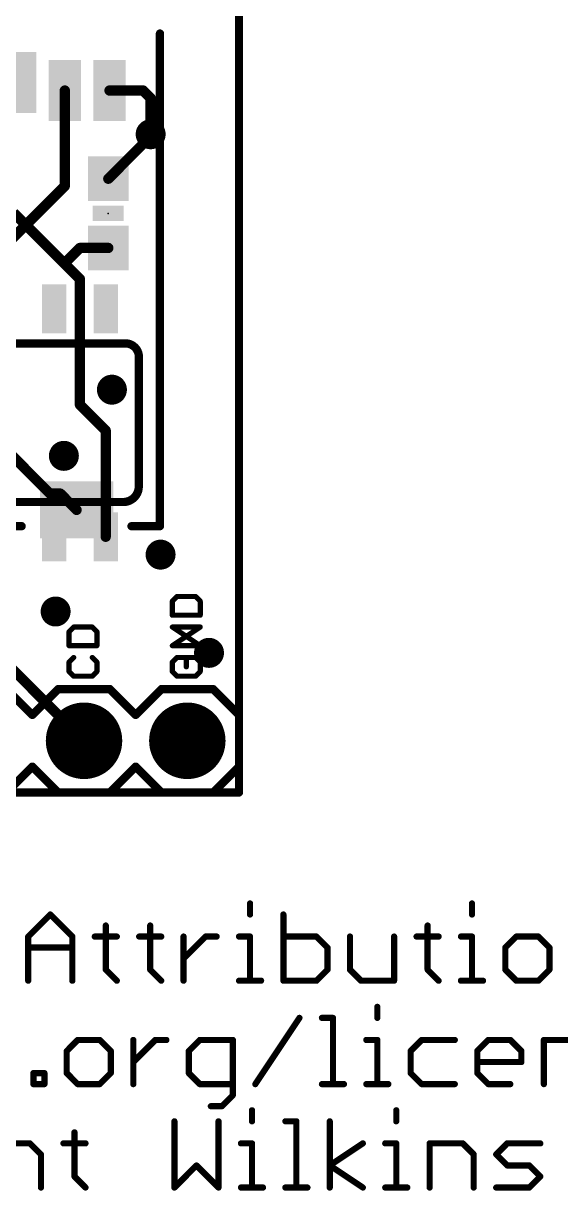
# Model space of a CAD drawing. Extents: x -44 to 63, y -10 to 34.
# Drawn here: x 12.48 to 25.69, y -9.78 to 18.89 of the extents above; entities that cross this region are included whole.
import ezdxf

# ---------------------------------------------------------------- set-up
doc = ezdxf.new("R2010")
doc.units = 0
for name, color, linetype in [('1', 12, 'CONTINUOUS'), ('16', 132, 'CONTINUOUS'), ('17', 110, 'CONTINUOUS'), ('18', 110, 'CONTINUOUS'), ('20', 53, 'CONTINUOUS'), ('21', 53, 'CONTINUOUS'), ('22', 53, 'CONTINUOUS'), ('23', 53, 'CONTINUOUS'), ('24', 53, 'CONTINUOUS'), ('51', 53, 'CONTINUOUS')]:
    doc.layers.add(name, color=color, linetype=linetype)

# ---------------------------------------------------------------- blocks, each defined once
blk = doc.blocks.new('RECT')
blk.add_solid([(-0.5, -0.5), (0.5, -0.5), (-0.5, 0.5), (0.5, 0.5)])
blk = doc.blocks.new('ROUNDP')
at = {"const_width": 0.5}
blk.add_lwpolyline([(0, -0.25, 1), (0, 0.25, 1), (0, -0.25)], format="xyb", dxfattribs=at)
blk = doc.blocks.new('ROUNDV')
at = {"const_width": 0.5}
blk.add_lwpolyline([(0, -0.25, 1), (0, 0.25, 1), (0, -0.25)], format="xyb", dxfattribs=at)

msp = doc.modelspace()

# ---------------------------------------------------------------- linework, layer by layer
at = {"layer": '1'}
for points, const_width in [([(17.78, 24.13), (17.78, 0)], 0.2032), ([(13.4969, 17.2405), (13.4969, 14.8939)], 0.254), ([(14.5969, 17.2405), (15.4239, 17.2405)], 0.254), ([(15.4239, 17.2405), (15.6083, 17.0561)], 0.254), ([(15.6083, 17.0561), (15.6083, 16.1671)], 0.254), ([(13.4969, 14.8939), (11.9634, 13.3604)], 0.254), ([(11.303, 9.1694), (13.1318, 7.3406)], 0.254), ([(13.1318, 7.3406), (13.3868, 7.3406)], 0.254), ([(13.3868, 7.3406), (13.7869, 6.9405)], 0.254), ([(10.2108, 5.0292), (13.97, 1.27)], 0.254), ([(17.78, 0), (0, 0)], 0.2032)]:
    msp.add_lwpolyline(points, dxfattribs=dict(at, const_width=const_width))
for points, const_width in [([(13.5604, 17.2405, 1), (13.4334, 17.2405)], 0.127), ([(14.5969, 17.304, 1), (14.5969, 17.177)], 0.127), ([(15.4688, 17.2854, 1), (15.379, 17.1956)], 0.127), ([(15.4239, 17.177, 1), (15.4239, 17.304)], 0.127), ([(15.6718, 17.0561, 1), (15.5448, 17.0561)], 0.127), ([(15.5634, 17.0112, 1), (15.6532, 17.101)], 0.127), ([(15.5448, 16.1671, 1), (15.6718, 16.1671)], 0.127), ([(13.4334, 14.8939, 1), (13.5604, 14.8939)], 0.127), ([(13.5418, 14.849, 1), (13.452, 14.9388)], 0.127), ([(13.1318, 7.4041, 1), (13.1318, 7.2771)], 0.127), ([(13.4317, 7.3855, 1), (13.3419, 7.2957)], 0.127), ([(13.3868, 7.2771, 1), (13.3868, 7.4041)], 0.127), ([(13.0869, 7.2957, 1), (13.1767, 7.3855)], 0.127), ([(13.742, 6.8956, 1), (13.8318, 6.9854)], 0.127), ([(13.9251, 1.2251, 1), (14.0149, 1.3149)], 0.127), ([(17.7292, 0, 1), (17.8308, 0)], 0.1016), ([(17.78, -0.0508, 1), (17.78, 0.0508)], 0.1016)]:
    msp.add_lwpolyline(points, format="xyb", dxfattribs=dict(at, const_width=const_width))
at = {"layer": '16'}
for points, const_width in [([(17.78, 24.13), (17.78, 0)], 0.2032), ([(14.5669, 15.074), (15.6083, 16.1154)], 0.254), ([(15.6083, 16.1154), (15.6083, 16.1671)], 0.254), ([(12.2428, 14.2367), (13.5191, 12.9604)], 0.254), ([(13.8684, 13.374), (13.5191, 13.0248)], 0.254), ([(14.5669, 13.374), (13.8684, 13.374)], 0.254), ([(13.5191, 13.0248), (13.5191, 12.9604)], 0.254), ([(13.5191, 12.9604), (13.8684, 12.6111)], 0.254), ([(13.8684, 9.525), (13.8684, 12.6111)], 0.254), ([(13.8684, 9.525), (14.5034, 8.89)], 0.254), ([(14.5034, 8.89), (14.5034, 6.2805)], 0.254), ([(17.78, 0), (0, 0)], 0.2032)]:
    msp.add_lwpolyline(points, dxfattribs=dict(at, const_width=const_width))
for points, const_width in [([(15.6718, 16.1671, 1), (15.5448, 16.1671)], 0.127), ([(15.5448, 16.1154, 1), (15.6718, 16.1154)], 0.127), ([(15.6532, 16.0705, 1), (15.5634, 16.1603)], 0.127), ([(14.522, 15.1189, 1), (14.6118, 15.0291)], 0.127), ([(13.8684, 13.4375, 1), (13.8684, 13.3105)], 0.127), ([(13.9133, 13.3291, 1), (13.8235, 13.4189)], 0.127), ([(14.5669, 13.3105, 1), (14.5669, 13.4375)], 0.127), ([(13.4742, 13.0697, 1), (13.5641, 12.9798)], 0.127), ([(13.5641, 13.0053, 1), (13.4742, 12.9154)], 0.127), ([(13.5826, 13.0248, 1), (13.4557, 13.0248)], 0.127), ([(13.4557, 12.9604, 1), (13.5826, 12.9604)], 0.127), ([(13.4742, 12.9154, 1), (13.5641, 13.0053)], 0.127), ([(13.9319, 12.6111, 1), (13.8049, 12.6111)], 0.127), ([(13.8235, 12.5662, 1), (13.9133, 12.656)], 0.127), ([(13.9133, 9.5699, 1), (13.8235, 9.4801)], 0.127), ([(13.8049, 9.525, 1), (13.9319, 9.525)], 0.127), ([(14.5669, 8.89, 1), (14.4399, 8.89)], 0.127), ([(14.4585, 8.8451, 1), (14.5483, 8.9349)], 0.127), ([(14.4399, 6.2805, 1), (14.5669, 6.2805)], 0.127), ([(17.7292, 0, 1), (17.8308, 0)], 0.1016), ([(17.78, -0.0508, 1), (17.78, 0.0508)], 0.1016)]:
    msp.add_lwpolyline(points, format="xyb", dxfattribs=dict(at, const_width=const_width))
at = {"layer": '20', "const_width": 0.2032}
for points in [[(17.78, 24.13), (17.78, 0)], [(17.78, 0), (0, 0)]]:
    msp.add_lwpolyline(points, dxfattribs=at)
at = {"layer": '20', "const_width": 0.1016}
for points in [[(17.7292, 0, 1), (17.8308, 0)], [(17.78, -0.0508, 1), (17.78, 0.0508)]]:
    msp.add_lwpolyline(points, format="xyb", dxfattribs=at)
at = {"layer": '21'}
for points, const_width in [([(15.8369, 18.6405), (15.8369, 6.5405)], 0.2032), ([(12.4369, 6.5405), (9.4369, 6.5405)], 0.2032), ([(15.8369, 6.5405), (15.1369, 6.5405)], 0.2032), ([(16.2555, 4.8119), (16.1411, 4.6975)], 0.127), ([(16.7131, 4.8119), (16.2555, 4.8119)], 0.127), ([(16.8275, 4.6975), (16.7131, 4.8119)], 0.127), ([(16.1411, 4.6975), (16.1411, 4.3543)], 0.127), ([(16.8275, 4.3543), (16.8275, 4.6975)], 0.127), ([(16.1411, 4.3543), (16.8275, 4.3543)], 0.127), ([(13.7155, 4.0635), (13.6011, 3.9491)], 0.127), ([(14.1731, 4.0635), (13.7155, 4.0635)], 0.127), ([(14.2875, 3.9491), (14.1731, 4.0635)], 0.127), ([(16.1411, 3.6059), (16.8275, 4.0635)], 0.127), ([(16.8275, 4.0635), (16.1411, 4.0635)], 0.127), ([(13.6011, 3.9491), (13.6011, 3.6059)], 0.127), ([(14.2875, 3.6059), (14.2875, 3.9491)], 0.127), ([(13.6011, 3.6059), (14.2875, 3.6059)], 0.127), ([(16.8275, 3.6059), (16.1411, 3.6059)], 0.127), ([(13.7155, 3.3151), (13.6011, 3.2007)], 0.127), ([(13.6011, 3.2007), (13.6011, 2.9719)], 0.127), ([(14.2875, 3.2007), (14.1731, 3.3151)], 0.127), ([(14.2875, 2.9719), (14.2875, 3.2007)], 0.127), ([(16.2555, 3.3151), (16.1411, 3.2007)], 0.127), ([(16.1411, 3.2007), (16.1411, 2.9719)], 0.127), ([(16.7131, 3.3151), (16.4843, 3.3151)], 0.127), ([(16.4843, 3.3151), (16.4843, 3.0863)], 0.127), ([(16.8275, 3.2007), (16.7131, 3.3151)], 0.127), ([(16.8275, 2.9719), (16.8275, 3.2007)], 0.127), ([(13.6011, 2.9719), (13.7155, 2.8575)], 0.127), ([(13.7155, 2.8575), (14.1731, 2.8575)], 0.127), ([(14.1731, 2.8575), (14.2875, 2.9719)], 0.127), ([(16.1411, 2.9719), (16.2555, 2.8575)], 0.127), ([(16.2555, 2.8575), (16.7131, 2.8575)], 0.127), ([(16.7131, 2.8575), (16.8275, 2.9719)], 0.127), ([(12.065, 2.54), (12.7, 1.905)], 0.2032), ([(12.7, 1.905), (13.335, 2.54)], 0.2032), ([(13.335, 2.54), (14.605, 2.54)], 0.2032), ([(14.605, 2.54), (15.24, 1.905)], 0.2032), ([(15.24, 1.905), (15.875, 2.54)], 0.2032), ([(15.875, 2.54), (17.145, 2.54)], 0.2032), ([(17.78, 1.905), (17.145, 2.54)], 0.2032), ([(17.78, 0.635), (17.78, 1.905)], 0.2032), ([(12.7, 0.635), (12.065, 0)], 0.2032), ([(13.335, 0), (12.7, 0.635)], 0.2032), ([(15.24, 0.635), (14.605, 0)], 0.2032), ([(15.875, 0), (15.24, 0.635)], 0.2032), ([(17.145, 0), (17.78, 0.635)], 0.2032), ([(14.605, 0), (13.335, 0)], 0.2032), ([(17.145, 0), (15.875, 0)], 0.2032)]:
    msp.add_lwpolyline(points, dxfattribs=dict(at, const_width=const_width))
for points, const_width in [([(15.8877, 18.6405, 1), (15.7861, 18.6405)], 0.1016), ([(12.4369, 6.4897, 1), (12.4369, 6.5913)], 0.1016), ([(15.1369, 6.5913, 1), (15.1369, 6.4897)], 0.1016), ([(15.8369, 6.4897, 1), (15.8369, 6.5913)], 0.1016), ([(15.7861, 6.5405, 1), (15.8877, 6.5405)], 0.1016), ([(16.2555, 4.8437, 1), (16.2555, 4.7802)], 0.0635), ([(16.278, 4.7895, 1), (16.2331, 4.8344)], 0.0635), ([(16.7356, 4.8344, 1), (16.6907, 4.7895)], 0.0635), ([(16.7131, 4.7802, 1), (16.7131, 4.8437)], 0.0635), ([(16.1729, 4.6975, 1), (16.1094, 4.6975)], 0.0635), ([(16.1187, 4.72, 1), (16.1636, 4.6751)], 0.0635), ([(16.8592, 4.6975, 1), (16.7958, 4.6975)], 0.0635), ([(16.805, 4.6751, 1), (16.85, 4.72)], 0.0635), ([(16.1411, 4.3861, 1), (16.1411, 4.3226)], 0.0635), ([(16.1094, 4.3543, 1), (16.1729, 4.3543)], 0.0635), ([(16.7958, 4.3543, 1), (16.8592, 4.3543)], 0.0635), ([(16.8275, 4.3226, 1), (16.8275, 4.3861)], 0.0635), ([(13.7155, 4.0953, 1), (13.7155, 4.0318)], 0.0635), ([(13.738, 4.0411, 1), (13.6931, 4.086)], 0.0635), ([(14.1956, 4.086, 1), (14.1507, 4.0411)], 0.0635), ([(14.1731, 4.0318, 1), (14.1731, 4.0953)], 0.0635), ([(16.1411, 4.0953, 1), (16.1411, 4.0318)], 0.0635), ([(16.8451, 4.0371, 1), (16.8099, 4.0899)], 0.0635), ([(16.8275, 4.0318, 1), (16.8275, 4.0953)], 0.0635), ([(13.6329, 3.9491, 1), (13.5694, 3.9491)], 0.0635), ([(13.5787, 3.9716, 1), (13.6236, 3.9267)], 0.0635), ([(14.3193, 3.9491, 1), (14.2558, 3.9491)], 0.0635), ([(14.265, 3.9267, 1), (14.31, 3.9716)], 0.0635), ([(13.6011, 3.6377, 1), (13.6011, 3.5742)], 0.0635), ([(13.5694, 3.6059, 1), (13.6329, 3.6059)], 0.0635), ([(14.2558, 3.6059, 1), (14.3193, 3.6059)], 0.0635), ([(14.2875, 3.5742, 1), (14.2875, 3.6377)], 0.0635), ([(16.1411, 3.6377, 1), (16.1411, 3.5742)], 0.0635), ([(16.1235, 3.6323, 1), (16.1587, 3.5795)], 0.0635), ([(16.8275, 3.5742, 1), (16.8275, 3.6377)], 0.0635), ([(13.6329, 3.2007, 1), (13.5694, 3.2007)], 0.0635), ([(13.5787, 3.2231, 1), (13.6236, 3.1782)], 0.0635), ([(13.738, 3.2926, 1), (13.6931, 3.3375)], 0.0635), ([(14.1956, 3.3375, 1), (14.1507, 3.2926)], 0.0635), ([(14.3193, 3.2007, 1), (14.2558, 3.2007)], 0.0635), ([(14.265, 3.1782, 1), (14.31, 3.2231)], 0.0635), ([(16.1729, 3.2007, 1), (16.1094, 3.2007)], 0.0635), ([(16.1187, 3.2231, 1), (16.1636, 3.1782)], 0.0635), ([(16.278, 3.2926, 1), (16.2331, 3.3375)], 0.0635), ([(16.4843, 3.3468, 1), (16.4843, 3.2833)], 0.0635), ([(16.5161, 3.3151, 1), (16.4526, 3.3151)], 0.0635), ([(16.7356, 3.3375, 1), (16.6907, 3.2926)], 0.0635), ([(16.7131, 3.2833, 1), (16.7131, 3.3468)], 0.0635), ([(16.8592, 3.2007, 1), (16.7958, 3.2007)], 0.0635), ([(16.805, 3.1782, 1), (16.85, 3.2231)], 0.0635), ([(13.6236, 2.9943, 1), (13.5787, 2.9494)], 0.0635), ([(13.5694, 2.9719, 1), (13.6329, 2.9719)], 0.0635), ([(13.7155, 2.8893, 1), (13.7155, 2.8257)], 0.0635), ([(13.6931, 2.835, 1), (13.738, 2.88)], 0.0635), ([(14.1507, 2.88, 1), (14.1956, 2.835)], 0.0635), ([(14.1731, 2.8257, 1), (14.1731, 2.8893)], 0.0635), ([(14.2558, 2.9719, 1), (14.3193, 2.9719)], 0.0635), ([(14.31, 2.9494, 1), (14.265, 2.9943)], 0.0635), ([(16.1636, 2.9943, 1), (16.1187, 2.9494)], 0.0635), ([(16.1094, 2.9719, 1), (16.1729, 2.9719)], 0.0635), ([(16.2555, 2.8893, 1), (16.2555, 2.8257)], 0.0635), ([(16.2331, 2.835, 1), (16.278, 2.88)], 0.0635), ([(16.4526, 3.0863, 1), (16.5161, 3.0863)], 0.0635), ([(16.6907, 2.88, 1), (16.7356, 2.835)], 0.0635), ([(16.7131, 2.8257, 1), (16.7131, 2.8893)], 0.0635), ([(16.7958, 2.9719, 1), (16.8592, 2.9719)], 0.0635), ([(16.85, 2.9494, 1), (16.805, 2.9943)], 0.0635), ([(13.335, 2.5908, 1), (13.335, 2.4892)], 0.1016), ([(13.3709, 2.5041, 1), (13.2991, 2.5759)], 0.1016), ([(14.6409, 2.5759, 1), (14.5691, 2.5041)], 0.1016), ([(14.605, 2.4892, 1), (14.605, 2.5908)], 0.1016), ([(15.875, 2.5908, 1), (15.875, 2.4892)], 0.1016), ([(15.9109, 2.5041, 1), (15.8391, 2.5759)], 0.1016), ([(17.1809, 2.5759, 1), (17.1091, 2.5041)], 0.1016), ([(17.145, 2.4892, 1), (17.145, 2.5908)], 0.1016), ([(12.6641, 1.9409, 1), (12.7359, 1.8691)], 0.1016), ([(12.6641, 1.8691, 1), (12.7359, 1.9409)], 0.1016), ([(15.2041, 1.9409, 1), (15.2759, 1.8691)], 0.1016), ([(15.2041, 1.8691, 1), (15.2759, 1.9409)], 0.1016), ([(17.8308, 1.905, 1), (17.7292, 1.905)], 0.1016), ([(17.7441, 1.8691, 1), (17.8159, 1.9409)], 0.1016), ([(12.7359, 0.6709, 1), (12.6641, 0.5991)], 0.1016), ([(12.7359, 0.5991, 1), (12.6641, 0.6709)], 0.1016), ([(15.2759, 0.6709, 1), (15.2041, 0.5991)], 0.1016), ([(15.2759, 0.5991, 1), (15.2041, 0.6709)], 0.1016), ([(17.7292, 0.635, 1), (17.8308, 0.635)], 0.1016), ([(17.8159, 0.5991, 1), (17.7441, 0.6709)], 0.1016), ([(13.335, 0.0508, 1), (13.335, -0.0508)], 0.1016), ([(13.2991, -0.0359, 1), (13.3709, 0.0359)], 0.1016), ([(14.5691, 0.0359, 1), (14.6409, -0.0359)], 0.1016), ([(14.605, -0.0508, 1), (14.605, 0.0508)], 0.1016), ([(15.875, 0.0508, 1), (15.875, -0.0508)], 0.1016), ([(15.8391, -0.0359, 1), (15.9109, 0.0359)], 0.1016), ([(17.1091, 0.0359, 1), (17.1809, -0.0359)], 0.1016), ([(17.145, -0.0508, 1), (17.145, 0.0508)], 0.1016)]:
    msp.add_lwpolyline(points, format="xyb", dxfattribs=dict(at, const_width=const_width))
at = {"layer": '22'}
for points, const_width in [([(6.4516, 11.0268), (15.0352, 11.0268)], 0.2032), ([(15.3162, 10.6458), (15.3162, 7.5152)], 0.2032), ([(14.9352, 7.1342), (6.4516, 7.1342)], 0.2032), ([(16.1417, 4.6975), (16.2561, 4.8119)], 0.127), ([(16.2561, 4.8119), (16.7137, 4.8119)], 0.127), ([(16.7137, 4.8119), (16.8281, 4.6975)], 0.127), ([(16.1417, 4.3543), (16.1417, 4.6975)], 0.127), ([(16.8281, 4.6975), (16.8281, 4.3543)], 0.127), ([(16.8281, 4.3543), (16.1417, 4.3543)], 0.127), ([(13.6017, 3.9491), (13.7161, 4.0635)], 0.127), ([(13.7161, 4.0635), (14.1737, 4.0635)], 0.127), ([(14.1737, 4.0635), (14.2881, 3.9491)], 0.127), ([(16.8281, 3.6059), (16.1417, 4.0635)], 0.127), ([(16.1417, 4.0635), (16.8281, 4.0635)], 0.127), ([(13.6017, 3.6059), (13.6017, 3.9491)], 0.127), ([(14.2881, 3.9491), (14.2881, 3.6059)], 0.127), ([(14.2881, 3.6059), (13.6017, 3.6059)], 0.127), ([(16.1417, 3.6059), (16.8281, 3.6059)], 0.127), ([(13.6017, 3.2007), (13.7161, 3.3151)], 0.127), ([(13.6017, 2.9719), (13.6017, 3.2007)], 0.127), ([(14.1737, 3.3151), (14.2881, 3.2007)], 0.127), ([(14.2881, 3.2007), (14.2881, 2.9719)], 0.127), ([(16.1417, 3.2007), (16.2561, 3.3151)], 0.127), ([(16.1417, 2.9719), (16.1417, 3.2007)], 0.127), ([(16.2561, 3.3151), (16.4849, 3.3151)], 0.127), ([(16.4849, 3.3151), (16.4849, 3.0863)], 0.127), ([(16.7137, 3.3151), (16.8281, 3.2007)], 0.127), ([(16.8281, 3.2007), (16.8281, 2.9719)], 0.127), ([(13.7161, 2.8575), (13.6017, 2.9719)], 0.127), ([(14.1737, 2.8575), (13.7161, 2.8575)], 0.127), ([(14.2881, 2.9719), (14.1737, 2.8575)], 0.127), ([(16.2561, 2.8575), (16.1417, 2.9719)], 0.127), ([(16.7137, 2.8575), (16.2561, 2.8575)], 0.127), ([(16.8281, 2.9719), (16.7137, 2.8575)], 0.127)]:
    msp.add_lwpolyline(points, dxfattribs=dict(at, const_width=const_width))
for points, const_width in [([(15.3162, 10.6458, 0.4142), (15.0352, 11.0268)], 0.2032), ([(15.0428, 11.077, 1), (15.0276, 10.9766)], 0.1016), ([(15.0352, 10.976, 1), (15.0352, 11.0776)], 0.1016), ([(15.367, 10.6458, 1), (15.2654, 10.6458)], 0.1016), ([(15.266, 10.6534, 1), (15.3664, 10.6382)], 0.1016), ([(14.9352, 7.1342, 0.4144), (15.3162, 7.5152)], 0.2032), ([(15.367, 7.5152, 1), (15.2654, 7.5152)], 0.1016), ([(15.2654, 7.5152, 1), (15.367, 7.5152)], 0.1016), ([(14.9352, 7.185, 1), (14.9352, 7.0834)], 0.1016), ([(14.9352, 7.0834, 1), (14.9352, 7.185)], 0.1016), ([(16.2561, 4.8437, 1), (16.2561, 4.7802)], 0.0635), ([(16.2785, 4.7895, 1), (16.2336, 4.8344)], 0.0635), ([(16.7361, 4.8344, 1), (16.6912, 4.7895)], 0.0635), ([(16.7137, 4.7802, 1), (16.7137, 4.8437)], 0.0635), ([(16.1192, 4.72, 1), (16.1642, 4.6751)], 0.0635), ([(16.1734, 4.6975, 1), (16.11, 4.6975)], 0.0635), ([(16.8598, 4.6975, 1), (16.7963, 4.6975)], 0.0635), ([(16.8056, 4.6751, 1), (16.8505, 4.72)], 0.0635), ([(16.1417, 4.3861, 1), (16.1417, 4.3226)], 0.0635), ([(16.11, 4.3543, 1), (16.1734, 4.3543)], 0.0635), ([(16.7963, 4.3543, 1), (16.8598, 4.3543)], 0.0635), ([(16.8281, 4.3226, 1), (16.8281, 4.3861)], 0.0635), ([(13.7161, 4.0953, 1), (13.7161, 4.0318)], 0.0635), ([(13.7385, 4.0411, 1), (13.6936, 4.086)], 0.0635), ([(14.1961, 4.086, 1), (14.1512, 4.0411)], 0.0635), ([(14.1737, 4.0318, 1), (14.1737, 4.0953)], 0.0635), ([(16.1593, 4.0899, 1), (16.1241, 4.0371)], 0.0635), ([(16.1417, 4.0953, 1), (16.1417, 4.0318)], 0.0635), ([(16.8281, 4.0318, 1), (16.8281, 4.0953)], 0.0635), ([(13.6335, 3.9491, 1), (13.57, 3.9491)], 0.0635), ([(13.5792, 3.9716, 1), (13.6242, 3.9267)], 0.0635), ([(14.3198, 3.9491, 1), (14.2563, 3.9491)], 0.0635), ([(14.2656, 3.9267, 1), (14.3105, 3.9716)], 0.0635), ([(13.6017, 3.6377, 1), (13.6017, 3.5742)], 0.0635), ([(13.57, 3.6059, 1), (13.6335, 3.6059)], 0.0635), ([(14.2563, 3.6059, 1), (14.3198, 3.6059)], 0.0635), ([(14.2881, 3.5742, 1), (14.2881, 3.6377)], 0.0635), ([(16.1417, 3.6377, 1), (16.1417, 3.5742)], 0.0635), ([(16.8105, 3.5795, 1), (16.8457, 3.6323)], 0.0635), ([(16.8281, 3.5742, 1), (16.8281, 3.6377)], 0.0635), ([(13.6335, 3.2007, 1), (13.57, 3.2007)], 0.0635), ([(13.5792, 3.2231, 1), (13.6242, 3.1782)], 0.0635), ([(13.7385, 3.2926, 1), (13.6936, 3.3375)], 0.0635), ([(14.1961, 3.3375, 1), (14.1512, 3.2926)], 0.0635), ([(14.3198, 3.2007, 1), (14.2563, 3.2007)], 0.0635), ([(14.2656, 3.1782, 1), (14.3105, 3.2231)], 0.0635), ([(16.1192, 3.2231, 1), (16.1642, 3.1782)], 0.0635), ([(16.1734, 3.2007, 1), (16.11, 3.2007)], 0.0635), ([(16.2561, 3.3468, 1), (16.2561, 3.2833)], 0.0635), ([(16.2785, 3.2926, 1), (16.2336, 3.3375)], 0.0635), ([(16.5166, 3.3151, 1), (16.4531, 3.3151)], 0.0635), ([(16.4849, 3.2833, 1), (16.4849, 3.3468)], 0.0635), ([(16.7361, 3.3375, 1), (16.6912, 3.2926)], 0.0635), ([(16.8598, 3.2007, 1), (16.7963, 3.2007)], 0.0635), ([(16.8056, 3.1782, 1), (16.8505, 3.2231)], 0.0635), ([(13.6242, 2.9943, 1), (13.5792, 2.9494)], 0.0635), ([(13.57, 2.9719, 1), (13.6335, 2.9719)], 0.0635), ([(13.7161, 2.8893, 1), (13.7161, 2.8257)], 0.0635), ([(13.6936, 2.835, 1), (13.7385, 2.88)], 0.0635), ([(14.1512, 2.88, 1), (14.1961, 2.835)], 0.0635), ([(14.1737, 2.8257, 1), (14.1737, 2.8893)], 0.0635), ([(14.2563, 2.9719, 1), (14.3198, 2.9719)], 0.0635), ([(14.3105, 2.9494, 1), (14.2656, 2.9943)], 0.0635), ([(16.1642, 2.9943, 1), (16.1192, 2.9494)], 0.0635), ([(16.11, 2.9719, 1), (16.1734, 2.9719)], 0.0635), ([(16.2561, 2.8893, 1), (16.2561, 2.8257)], 0.0635), ([(16.2336, 2.835, 1), (16.2785, 2.88)], 0.0635), ([(16.4531, 3.0863, 1), (16.5166, 3.0863)], 0.0635), ([(16.6912, 2.88, 1), (16.7361, 2.835)], 0.0635), ([(16.7137, 2.8257, 1), (16.7137, 2.8893)], 0.0635), ([(16.7963, 2.9719, 1), (16.8598, 2.9719)], 0.0635), ([(16.8505, 2.9494, 1), (16.8056, 2.9943)], 0.0635)]:
    msp.add_lwpolyline(points, format="xyb", dxfattribs=dict(at, const_width=const_width))
at = {"layer": '23'}
for p in [(15.8369, 6.5405), (16.51, 1.27)]:
    msp.add_point(p, dxfattribs=at)
at = {"layer": '24'}
msp.add_point((14.5669, 14.224), dxfattribs=at)
at = {"layer": '51', "const_width": 0.1524}
for points in [[(18.0527, -2.7246), (18.0527, -2.9958)], [(23.5099, -2.7246), (23.5099, -2.9958)], [(12.5972, -3.5381), (13.1396, -2.9958)], [(13.1396, -2.9958), (13.6819, -3.5381)], [(18.873, -2.9958), (18.873, -4.6228)], [(14.5056, -3.267), (14.5056, -4.3516)], [(15.597, -3.267), (15.597, -4.3516)], [(22.4185, -3.267), (22.4185, -4.3516)], [(12.5972, -4.6228), (12.5972, -3.5381)], [(13.6819, -3.5381), (13.6819, -4.6228)], [(14.2344, -3.5381), (14.7767, -3.5381)], [(15.3258, -3.5381), (15.8682, -3.5381)], [(16.4173, -4.6228), (16.4173, -3.5381)], [(16.4173, -4.0805), (16.9596, -3.5381)], [(16.9596, -3.5381), (17.2308, -3.5381)], [(17.7816, -3.5381), (18.0527, -3.5381)], [(18.0527, -3.5381), (18.0527, -4.6228)], [(19.6865, -3.5381), (18.873, -3.5381)], [(19.9577, -3.8093), (19.6865, -3.5381)], [(20.5102, -3.5381), (20.5102, -4.3516)], [(21.5948, -4.6228), (21.5948, -3.5381)], [(22.1473, -3.5381), (22.6896, -3.5381)], [(23.2387, -3.5381), (23.5099, -3.5381)], [(23.5099, -3.5381), (23.5099, -4.6228)], [(24.6013, -3.5381), (24.3302, -3.8093)], [(25.1437, -3.5381), (24.6013, -3.5381)], [(25.4148, -3.8093), (25.1437, -3.5381)], [(12.5972, -3.8093), (13.6819, -3.8093)], [(19.9577, -4.3516), (19.9577, -3.8093)], [(24.3302, -3.8093), (24.3302, -4.3516)], [(25.4148, -4.3516), (25.4148, -3.8093)], [(14.5056, -4.3516), (14.7767, -4.6228)], [(15.597, -4.3516), (15.8682, -4.6228)], [(19.6865, -4.6228), (19.9577, -4.3516)], [(20.5102, -4.3516), (20.7813, -4.6228)], [(22.4185, -4.3516), (22.6896, -4.6228)], [(24.3302, -4.3516), (24.6013, -4.6228)], [(25.1437, -4.6228), (25.4148, -4.3516)], [(17.7816, -4.6228), (18.3239, -4.6228)], [(18.873, -4.6228), (19.6865, -4.6228)], [(20.7813, -4.6228), (21.5948, -4.6228)], [(23.2387, -4.6228), (23.7811, -4.6228)], [(24.6013, -4.6228), (25.1437, -4.6228)], [(21.1826, -5.2646), (21.1826, -5.5358)], [(18.1828, -7.1628), (19.2675, -5.5358)], [(19.82, -5.5358), (20.0911, -5.5358)], [(20.0911, -5.5358), (20.0911, -7.1628)], [(13.8154, -6.0781), (13.5442, -6.3493)], [(14.3577, -6.0781), (13.8154, -6.0781)], [(14.6289, -6.3493), (14.3577, -6.0781)], [(15.1814, -7.1628), (15.1814, -6.0781)], [(15.1814, -6.6205), (15.7237, -6.0781)], [(15.7237, -6.0781), (15.9949, -6.0781)], [(16.8168, -6.0781), (16.5457, -6.3493)], [(17.6303, -6.0781), (16.8168, -6.0781)], [(17.6303, -7.434), (17.6303, -6.0781)], [(20.9114, -6.0781), (21.1826, -6.0781)], [(21.1826, -6.0781), (21.1826, -7.1628)], [(22.274, -6.0781), (22.0029, -6.3493)], [(23.0875, -6.0781), (22.274, -6.0781)], [(23.64, -6.3493), (23.9112, -6.0781)], [(23.9112, -6.0781), (24.4535, -6.0781)], [(24.4535, -6.0781), (24.7247, -6.3493)], [(25.2772, -7.1628), (25.2772, -6.0781)], [(25.2772, -6.0781), (26.0907, -6.0781)], [(13.5442, -6.3493), (13.5442, -6.8916)], [(14.6289, -6.8916), (14.6289, -6.3493)], [(16.5457, -6.3493), (16.5457, -6.8916)], [(22.0029, -6.3493), (22.0029, -6.8916)], [(23.64, -6.8916), (23.64, -6.3493)], [(24.7247, -6.3493), (24.7247, -6.6205)], [(24.7247, -6.6205), (23.64, -6.6205)], [(12.7256, -7.1628), (12.7256, -6.8916)], [(12.7256, -6.8916), (12.9968, -6.8916)], [(12.9968, -6.8916), (12.9968, -7.1628)], [(13.5442, -6.8916), (13.8154, -7.1628)], [(14.3577, -7.1628), (14.6289, -6.8916)], [(16.5457, -6.8916), (16.8168, -7.1628)], [(22.0029, -6.8916), (22.274, -7.1628)], [(23.9112, -7.1628), (23.64, -6.8916)], [(12.9968, -7.1628), (12.7256, -7.1628)], [(13.8154, -7.1628), (14.3577, -7.1628)], [(16.8168, -7.1628), (17.6303, -7.1628)], [(19.82, -7.1628), (20.3623, -7.1628)], [(20.9114, -7.1628), (21.4537, -7.1628)], [(22.274, -7.1628), (23.0875, -7.1628)], [(24.4535, -7.1628), (23.9112, -7.1628)], [(17.3592, -7.7051), (17.6303, -7.434)], [(17.088, -7.7051), (17.3592, -7.7051)], [(18.1009, -7.8046), (18.1009, -8.0758)], [(21.6481, -7.8046), (21.6481, -8.0758)], [(16.1926, -8.0758), (16.1926, -9.7028)], [(17.2772, -9.7028), (17.2772, -8.0758)], [(18.9212, -8.0758), (19.1923, -8.0758)], [(19.1923, -8.0758), (19.1923, -9.7028)], [(20.0126, -9.7028), (20.0126, -8.0758)], [(13.7351, -8.347), (13.7351, -9.4316)], [(11.8268, -8.6181), (12.6403, -8.6181)], [(12.6403, -8.6181), (12.9115, -8.8893)], [(13.464, -8.6181), (14.0063, -8.6181)], [(17.8297, -8.6181), (18.1009, -8.6181)], [(18.1009, -8.6181), (18.1009, -9.7028)], [(20.0126, -9.1605), (20.8261, -8.6181)], [(21.3769, -8.6181), (21.6481, -8.6181)], [(21.6481, -8.6181), (21.6481, -9.7028)], [(22.4683, -9.7028), (22.4683, -8.6181)], [(22.4683, -8.6181), (23.2818, -8.6181)], [(23.2818, -8.6181), (23.553, -8.8893)], [(24.1055, -8.8893), (24.3766, -8.6181)], [(24.3766, -8.6181), (25.1901, -8.6181)], [(12.9115, -8.8893), (12.9115, -9.7028)], [(23.553, -8.8893), (23.553, -9.7028)], [(24.3766, -9.1605), (24.1055, -8.8893)], [(16.1926, -9.7028), (16.7349, -9.1605)], [(16.7349, -9.1605), (17.2772, -9.7028)], [(20.8261, -9.7028), (20.0126, -9.1605)], [(24.919, -9.1605), (24.3766, -9.1605)], [(25.1901, -9.4316), (24.919, -9.1605)], [(13.7351, -9.4316), (14.0063, -9.7028)], [(24.919, -9.7028), (25.1901, -9.4316)], [(17.8297, -9.7028), (18.372, -9.7028)], [(18.9212, -9.7028), (19.4635, -9.7028)], [(21.3769, -9.7028), (21.9192, -9.7028)], [(24.1055, -9.7028), (24.919, -9.7028)]]:
    msp.add_lwpolyline(points, dxfattribs=at)
at = {"layer": '51', "const_width": 0.0762}
for points in [[(18.0908, -2.7246, 1), (18.0146, -2.7246)], [(23.548, -2.7246, 1), (23.4718, -2.7246)], [(13.1665, -2.9689, 1), (13.1126, -3.0228)], [(13.1665, -3.0228, 1), (13.1126, -2.9689)], [(18.0146, -2.9958, 1), (18.0908, -2.9958)], [(18.9111, -2.9958, 1), (18.8349, -2.9958)], [(23.4718, -2.9958, 1), (23.548, -2.9958)], [(14.5437, -3.267, 1), (14.4675, -3.267)], [(15.6351, -3.267, 1), (15.5589, -3.267)], [(22.4566, -3.267, 1), (22.3804, -3.267)], [(12.6353, -3.5381, 1), (12.5591, -3.5381)], [(12.5703, -3.5112, 1), (12.6242, -3.5651)], [(13.72, -3.5381, 1), (13.6438, -3.5381)], [(13.6549, -3.5651, 1), (13.7088, -3.5112)], [(14.2344, -3.5, 1), (14.2344, -3.5762)], [(14.7767, -3.5762, 1), (14.7767, -3.5)], [(15.3258, -3.5, 1), (15.3258, -3.5762)], [(15.8682, -3.5762, 1), (15.8682, -3.5)], [(16.4554, -3.5381, 1), (16.3792, -3.5381)], [(16.9596, -3.5, 1), (16.9596, -3.5762)], [(16.9865, -3.5651, 1), (16.9326, -3.5112)], [(17.2308, -3.5762, 1), (17.2308, -3.5)], [(17.7816, -3.5, 1), (17.7816, -3.5762)], [(18.0908, -3.5381, 1), (18.0146, -3.5381)], [(18.0527, -3.5762, 1), (18.0527, -3.5)], [(18.873, -3.5, 1), (18.873, -3.5762)], [(19.7134, -3.5112, 1), (19.6595, -3.5651)], [(19.6865, -3.5762, 1), (19.6865, -3.5)], [(20.5483, -3.5381, 1), (20.4721, -3.5381)], [(21.6329, -3.5381, 1), (21.5567, -3.5381)], [(22.1473, -3.5, 1), (22.1473, -3.5762)], [(22.6896, -3.5762, 1), (22.6896, -3.5)], [(23.2387, -3.5, 1), (23.2387, -3.5762)], [(23.548, -3.5381, 1), (23.4718, -3.5381)], [(23.5099, -3.5762, 1), (23.5099, -3.5)], [(24.6013, -3.5, 1), (24.6013, -3.5762)], [(24.6283, -3.5651, 1), (24.5744, -3.5112)], [(25.1706, -3.5112, 1), (25.1167, -3.5651)], [(25.1437, -3.5762, 1), (25.1437, -3.5)], [(12.5972, -3.7712, 1), (12.5972, -3.8474)], [(13.6819, -3.8474, 1), (13.6819, -3.7712)], [(19.9958, -3.8093, 1), (19.9196, -3.8093)], [(19.9307, -3.8362, 1), (19.9846, -3.7824)], [(24.3683, -3.8093, 1), (24.2921, -3.8093)], [(24.3032, -3.7824, 1), (24.3571, -3.8362)], [(25.4529, -3.8093, 1), (25.3767, -3.8093)], [(25.3879, -3.8362, 1), (25.4418, -3.7824)], [(14.5325, -4.3247, 1), (14.4786, -4.3786)], [(15.6239, -4.3247, 1), (15.57, -4.3786)], [(16.3903, -4.0535, 1), (16.4442, -4.1074)], [(19.9846, -4.3786, 1), (19.9307, -4.3247)], [(20.5371, -4.3247, 1), (20.4832, -4.3786)], [(22.4454, -4.3247, 1), (22.3915, -4.3786)], [(24.3571, -4.3247, 1), (24.3032, -4.3786)], [(25.4418, -4.3786, 1), (25.3879, -4.3247)], [(12.5591, -4.6228, 1), (12.6353, -4.6228)], [(13.6438, -4.6228, 1), (13.72, -4.6228)], [(14.4675, -4.3516, 1), (14.5437, -4.3516)], [(14.7498, -4.6497, 1), (14.8037, -4.5959)], [(15.5589, -4.3516, 1), (15.6351, -4.3516)], [(15.8412, -4.6497, 1), (15.8951, -4.5959)], [(16.3792, -4.6228, 1), (16.4554, -4.6228)], [(17.7816, -4.5847, 1), (17.7816, -4.6609)], [(18.0146, -4.6228, 1), (18.0908, -4.6228)], [(18.3239, -4.6609, 1), (18.3239, -4.5847)], [(18.873, -4.5847, 1), (18.873, -4.6609)], [(18.8349, -4.6228, 1), (18.9111, -4.6228)], [(19.6596, -4.5959, 1), (19.7134, -4.6497)], [(19.6865, -4.6609, 1), (19.6865, -4.5847)], [(19.9196, -4.3516, 1), (19.9958, -4.3516)], [(20.4721, -4.3516, 1), (20.5483, -4.3516)], [(20.7813, -4.5847, 1), (20.7813, -4.6609)], [(20.7544, -4.6497, 1), (20.8083, -4.5959)], [(21.5567, -4.6228, 1), (21.6329, -4.6228)], [(21.5948, -4.6609, 1), (21.5948, -4.5847)], [(22.3804, -4.3516, 1), (22.4566, -4.3516)], [(22.6627, -4.6497, 1), (22.7166, -4.5959)], [(23.2387, -4.5847, 1), (23.2387, -4.6609)], [(23.4718, -4.6228, 1), (23.548, -4.6228)], [(23.7811, -4.6609, 1), (23.7811, -4.5847)], [(24.2921, -4.3516, 1), (24.3683, -4.3516)], [(24.6013, -4.5847, 1), (24.6013, -4.6609)], [(24.5744, -4.6497, 1), (24.6283, -4.5959)], [(25.1167, -4.5959, 1), (25.1706, -4.6497)], [(25.1437, -4.6609, 1), (25.1437, -4.5847)], [(25.3767, -4.3516, 1), (25.4529, -4.3516)], [(21.2207, -5.2646, 1), (21.1445, -5.2646)], [(19.2992, -5.5569, 1), (19.2358, -5.5147)], [(19.82, -5.4977, 1), (19.82, -5.5739)], [(20.1292, -5.5358, 1), (20.053, -5.5358)], [(20.0911, -5.5739, 1), (20.0911, -5.4977)], [(21.1445, -5.5358, 1), (21.2207, -5.5358)], [(13.8154, -6.04, 1), (13.8154, -6.1162)], [(13.8423, -6.1051, 1), (13.7884, -6.0512)], [(14.3847, -6.0512, 1), (14.3308, -6.1051)], [(14.3577, -6.1162, 1), (14.3577, -6.04)], [(15.2195, -6.0781, 1), (15.1433, -6.0781)], [(15.7237, -6.04, 1), (15.7237, -6.1162)], [(15.7506, -6.1051, 1), (15.6968, -6.0512)], [(15.9949, -6.1162, 1), (15.9949, -6.04)], [(16.8168, -6.04, 1), (16.8168, -6.1162)], [(16.8438, -6.1051, 1), (16.7899, -6.0512)], [(17.6684, -6.0781, 1), (17.5922, -6.0781)], [(17.6303, -6.1162, 1), (17.6303, -6.04)], [(20.9114, -6.04, 1), (20.9114, -6.1162)], [(21.2207, -6.0781, 1), (21.1445, -6.0781)], [(21.1826, -6.1162, 1), (21.1826, -6.04)], [(22.274, -6.04, 1), (22.274, -6.1162)], [(22.301, -6.1051, 1), (22.2471, -6.0512)], [(23.0875, -6.1162, 1), (23.0875, -6.04)], [(23.9112, -6.04, 1), (23.9112, -6.1162)], [(23.9381, -6.1051, 1), (23.8842, -6.0512)], [(24.4804, -6.0512, 1), (24.4266, -6.1051)], [(24.4535, -6.1162, 1), (24.4535, -6.04)], [(25.3153, -6.0781, 1), (25.2391, -6.0781)], [(25.2772, -6.04, 1), (25.2772, -6.1162)], [(13.5823, -6.3493, 1), (13.5061, -6.3493)], [(13.5173, -6.3224, 1), (13.5712, -6.3762)], [(14.667, -6.3493, 1), (14.5908, -6.3493)], [(14.6019, -6.3762, 1), (14.6558, -6.3224)], [(16.5838, -6.3493, 1), (16.5076, -6.3493)], [(16.5187, -6.3224, 1), (16.5726, -6.3762)], [(22.041, -6.3493, 1), (21.9648, -6.3493)], [(21.9759, -6.3224, 1), (22.0298, -6.3762)], [(23.6781, -6.3493, 1), (23.6019, -6.3493)], [(23.6131, -6.3224, 1), (23.667, -6.3762)], [(24.7628, -6.3493, 1), (24.6866, -6.3493)], [(24.6977, -6.3762, 1), (24.7516, -6.3224)], [(15.1544, -6.5935, 1), (15.2083, -6.6474)], [(23.64, -6.5824, 1), (23.64, -6.6586)], [(24.6866, -6.6205, 1), (24.7628, -6.6205)], [(24.7247, -6.6586, 1), (24.7247, -6.5824)], [(12.7637, -6.8916, 1), (12.6875, -6.8916)], [(12.7256, -6.8535, 1), (12.7256, -6.9297)], [(13.0349, -6.8916, 1), (12.9587, -6.8916)], [(12.9968, -6.9297, 1), (12.9968, -6.8535)], [(13.5712, -6.8647, 1), (13.5173, -6.9186)], [(13.5061, -6.8916, 1), (13.5823, -6.8916)], [(14.5908, -6.8916, 1), (14.667, -6.8916)], [(14.6558, -6.9186, 1), (14.6019, -6.8647)], [(16.5726, -6.8647, 1), (16.5187, -6.9186)], [(16.5076, -6.8916, 1), (16.5838, -6.8916)], [(22.0298, -6.8647, 1), (21.9759, -6.9186)], [(21.9648, -6.8916, 1), (22.041, -6.8916)], [(23.667, -6.8647, 1), (23.6131, -6.9186)], [(23.6019, -6.8916, 1), (23.6781, -6.8916)], [(12.7256, -7.1247, 1), (12.7256, -7.2009)], [(12.6875, -7.1628, 1), (12.7637, -7.1628)], [(12.9587, -7.1628, 1), (13.0349, -7.1628)], [(12.9968, -7.2009, 1), (12.9968, -7.1247)], [(13.8154, -7.1247, 1), (13.8154, -7.2009)], [(13.7884, -7.1897, 1), (13.8423, -7.1359)], [(14.3308, -7.1359, 1), (14.3846, -7.1897)], [(14.3577, -7.2009, 1), (14.3577, -7.1247)], [(15.1433, -7.1628, 1), (15.2195, -7.1628)], [(16.8168, -7.1247, 1), (16.8168, -7.2009)], [(16.7899, -7.1897, 1), (16.8438, -7.1359)], [(17.6303, -7.2009, 1), (17.6303, -7.1247)], [(18.1511, -7.1417, 1), (18.2145, -7.1839)], [(19.82, -7.1247, 1), (19.82, -7.2009)], [(20.053, -7.1628, 1), (20.1292, -7.1628)], [(20.3623, -7.2009, 1), (20.3623, -7.1247)], [(20.9114, -7.1247, 1), (20.9114, -7.2009)], [(21.1445, -7.1628, 1), (21.2207, -7.1628)], [(21.4537, -7.2009, 1), (21.4537, -7.1247)], [(22.274, -7.1247, 1), (22.274, -7.2009)], [(22.2471, -7.1897, 1), (22.301, -7.1359)], [(23.0875, -7.2009, 1), (23.0875, -7.1247)], [(23.9112, -7.1247, 1), (23.9112, -7.2009)], [(23.8842, -7.1897, 1), (23.9381, -7.1359)], [(24.4535, -7.2009, 1), (24.4535, -7.1247)], [(25.2391, -7.1628, 1), (25.3153, -7.1628)], [(17.5922, -7.434, 1), (17.6684, -7.434)], [(17.6573, -7.4609, 1), (17.6034, -7.407)], [(17.088, -7.667, 1), (17.088, -7.7432)], [(17.3322, -7.6782, 1), (17.3861, -7.7321)], [(17.3592, -7.7432, 1), (17.3592, -7.667)], [(18.139, -7.8046, 1), (18.0628, -7.8046)], [(21.6862, -7.8046, 1), (21.61, -7.8046)], [(16.2307, -8.0758, 1), (16.1545, -8.0758)], [(17.3153, -8.0758, 1), (17.2391, -8.0758)], [(18.9212, -8.0377, 1), (18.9212, -8.1139)], [(19.2304, -8.0758, 1), (19.1542, -8.0758)], [(19.1923, -8.1139, 1), (19.1923, -8.0377)], [(20.0507, -8.0758, 1), (19.9745, -8.0758)], [(13.7732, -8.347, 1), (13.697, -8.347)], [(18.0628, -8.0758, 1), (18.139, -8.0758)], [(21.61, -8.0758, 1), (21.6862, -8.0758)], [(12.6672, -8.5912, 1), (12.6134, -8.6451)], [(12.6403, -8.6562, 1), (12.6403, -8.58)], [(13.464, -8.58, 1), (13.464, -8.6562)], [(14.0063, -8.6562, 1), (14.0063, -8.58)], [(17.8297, -8.58, 1), (17.8297, -8.6562)], [(18.139, -8.6181, 1), (18.0628, -8.6181)], [(18.1009, -8.6562, 1), (18.1009, -8.58)], [(20.8472, -8.6498, 1), (20.805, -8.5864)], [(21.3769, -8.58, 1), (21.3769, -8.6562)], [(21.6862, -8.6181, 1), (21.61, -8.6181)], [(21.6481, -8.6562, 1), (21.6481, -8.58)], [(22.5064, -8.6181, 1), (22.4302, -8.6181)], [(22.4683, -8.58, 1), (22.4683, -8.6562)], [(23.3088, -8.5912, 1), (23.2549, -8.6451)], [(23.2818, -8.6562, 1), (23.2818, -8.58)], [(24.3766, -8.58, 1), (24.3766, -8.6562)], [(24.4036, -8.6451, 1), (24.3497, -8.5912)], [(25.1901, -8.6562, 1), (25.1901, -8.58)], [(12.9496, -8.8893, 1), (12.8734, -8.8893)], [(12.8845, -8.9162, 1), (12.9384, -8.8624)], [(23.5911, -8.8893, 1), (23.5149, -8.8893)], [(23.526, -8.9162, 1), (23.5799, -8.8624)], [(24.1324, -8.8624, 1), (24.0785, -8.9162)], [(24.0785, -8.8624, 1), (24.1324, -8.9162)], [(16.7618, -9.1335, 1), (16.7079, -9.1874)], [(16.7618, -9.1874, 1), (16.7079, -9.1335)], [(20.0337, -9.1288, 1), (19.9915, -9.1922)], [(19.9915, -9.1288, 1), (20.0337, -9.1922)], [(24.3766, -9.1224, 1), (24.3766, -9.1986)], [(24.3497, -9.1874, 1), (24.4036, -9.1335)], [(24.9459, -9.1335, 1), (24.892, -9.1874)], [(24.919, -9.1986, 1), (24.919, -9.1224)], [(13.7621, -9.4047, 1), (13.7082, -9.4586)], [(13.697, -9.4316, 1), (13.7732, -9.4316)], [(25.2171, -9.4586, 1), (25.1632, -9.4047)], [(25.1632, -9.4586, 1), (25.2171, -9.4047)], [(12.8734, -9.7028, 1), (12.9496, -9.7028)], [(13.9794, -9.7297, 1), (14.0332, -9.6759)], [(16.1656, -9.6759, 1), (16.2195, -9.7297)], [(16.1545, -9.7028, 1), (16.2307, -9.7028)], [(17.2391, -9.7028, 1), (17.3153, -9.7028)], [(17.2503, -9.7297, 1), (17.3042, -9.6759)], [(17.8297, -9.6647, 1), (17.8297, -9.7409)], [(18.0628, -9.7028, 1), (18.139, -9.7028)], [(18.372, -9.7409, 1), (18.372, -9.6647)], [(18.9212, -9.6647, 1), (18.9212, -9.7409)], [(19.1542, -9.7028, 1), (19.2304, -9.7028)], [(19.4635, -9.7409, 1), (19.4635, -9.6647)], [(19.9745, -9.7028, 1), (20.0507, -9.7028)], [(20.805, -9.7345, 1), (20.8472, -9.6711)], [(21.3769, -9.6647, 1), (21.3769, -9.7409)], [(21.61, -9.7028, 1), (21.6862, -9.7028)], [(21.9192, -9.7409, 1), (21.9192, -9.6647)], [(22.4302, -9.7028, 1), (22.5064, -9.7028)], [(23.5149, -9.7028, 1), (23.5911, -9.7028)], [(24.1055, -9.6647, 1), (24.1055, -9.7409)], [(24.892, -9.6759, 1), (24.9459, -9.7297)], [(24.919, -9.7409, 1), (24.919, -9.6647)]]:
    msp.add_lwpolyline(points, format="xyb", dxfattribs=at)

# ---------------------------------------------------------------- block references
at = {"layer": '1'}
for p, xscale, yscale in [((12.3969, 17.4405), 0.8, 1.5), ((13.4969, 17.2405), 0.8, 1.5), ((14.5969, 17.2405), 0.8, 1.5), ((13.7869, 6.9405), 1.8, 1.4)]:
    msp.add_blockref('RECT', p, dxfattribs=dict(at, xscale=xscale, yscale=yscale))
at = {"layer": '16', "xscale": 1.1, "rotation": 270}
for p in [(14.5669, 15.074), (14.5669, 13.374)]:
    msp.add_blockref('RECT', p, dxfattribs=at)
at = {"layer": '16', "xscale": 0.6, "yscale": 1.2}
for p in [(13.2334, 11.8805), (14.5034, 11.8805), (13.2334, 6.2805), (14.5034, 6.2805)]:
    msp.add_blockref('RECT', p, dxfattribs=at)
at = {"layer": '17', "xscale": 1.8796, "yscale": 1.8796, "rotation": 270}
for p in [(13.97, 1.27), (13.97, 1.27), (16.51, 1.27), (16.51, 1.27)]:
    msp.add_blockref('ROUNDP', p, dxfattribs=at)
at = {"layer": '18', "xscale": 0.7366, "yscale": 0.7366}
for p in [(15.6083, 16.1671), (15.6083, 16.1671), (14.6558, 9.8933), (14.6558, 9.8933), (13.4747, 8.2677), (13.4747, 8.2677), (15.8521, 5.842), (15.8521, 5.842), (13.2715, 4.445), (13.2715, 4.445), (17.0434, 3.429), (17.0434, 3.429)]:
    msp.add_blockref('ROUNDV', p, dxfattribs=at)
at = {"layer": '22', "xscale": 0.381, "yscale": 0.762, "rotation": 270}
msp.add_blockref('RECT', (14.5669, 14.224), dxfattribs=at)
at = {"layer": '51', "xscale": 0.508, "yscale": 0.508, "rotation": 180}
for p in [(13.97, 1.27), (16.51, 1.27)]:
    msp.add_blockref('RECT', p, dxfattribs=at)

doc.saveas('drawing.dxf')
